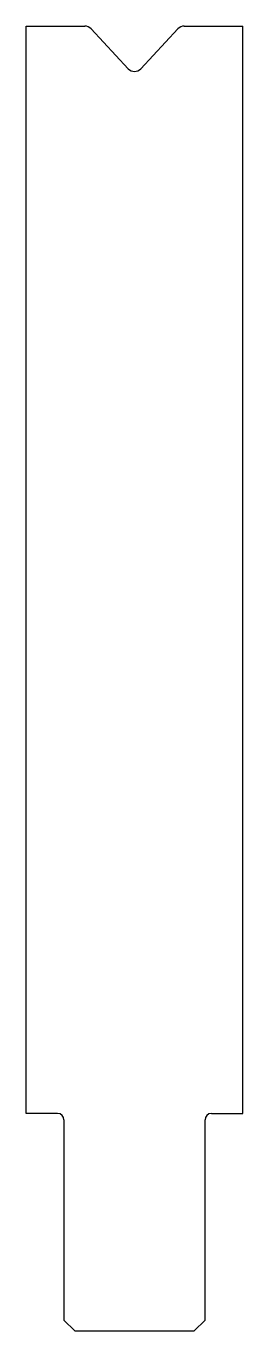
# Model space of a CAD drawing. Header units: metres. Extents: x 71 to 91, y 86 to 206.
import ezdxf

# ---------------------------------------------------------------- set-up
doc = ezdxf.new("R2010")
doc.units = ezdxf.units.M

msp = doc.modelspace()

# ---------------------------------------------------------------- linework, layer by layer
for p, q in [((70.972792, 205.772657), (76.387709, 205.772657)), ((70.972792, 105.772657), (70.972792, 205.772657)), ((80.387709, 201.856205), (76.972792, 205.518255)), ((84.972792, 205.518255), (81.557875, 201.856205)), ((85.557875, 205.772657), (90.972792, 205.772657)), ((90.972792, 105.772657), (90.972792, 205.772657)), ((73.872792, 105.772657), (70.972792, 105.772657)), ((88.072792, 105.772657), (90.972792, 105.772657)), ((74.472792, 105.172657), (74.472792, 86.772657)), ((87.472792, 86.772657), (87.472792, 105.172657)), ((75.472792, 85.772657), (74.472792, 86.772657)), ((87.472792, 86.772657), (86.472792, 85.772657)), ((75.472792, 85.772657), (86.472792, 85.772657))]:
    msp.add_line(p, q)
for centre, radius, start, end in [((76.387709, 204.972657), 0.8, 43, 90), ((85.557875, 204.972657), 0.8, 90, 137), ((80.972792, 202.401804), 0.8, 223, 317), ((73.872792, 105.172657), 0.6, 0, 90), ((88.072792, 105.172657), 0.6, 90, 180)]:
    msp.add_arc(centre, radius, start, end)

doc.saveas('drawing.dxf')
